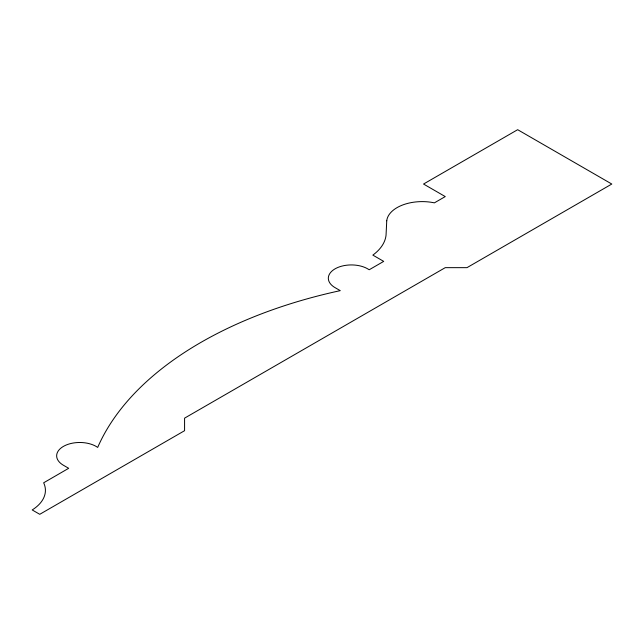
<?xml version="1.0" encoding="UTF-8"?>
<svg xmlns="http://www.w3.org/2000/svg" width="644" height="644" viewBox="0 0 644 644"><rect width="100%" height="100%" fill="white"/><g stroke="black" fill="none" stroke-linecap="round" stroke-linejoin="round"><path stroke-width="0.97" d="M386.746 220.771L386.046 235.157A61.929 35.75 0 0 1 372.844 255.113L383.711 261.384L369.229 269.739L366.879 268.387A23.055 13.315 0 0 0 334.51 269.168A23.055 13.315 0 0 0 335.435 287.86L340.265 290.645A392.027 226.334 0 0 0 97.687 447.419A23.104 13.339 0 0 0 64.464 445.825A23.104 13.339 0 0 0 63.08 465.057L68.683 468.301L43.655 482.791A50.023 28.883 0 0 1 32.2 509.943L39.759 514.306L184.578 430.691L184.578 418.149L445.254 267.654L466.981 267.654L611.8 184.039L517.663 129.694L423.535 184.039L445.254 196.581L434.394 202.852A35.533 20.511 0 0 0 386.746 220.771"/></g></svg>
